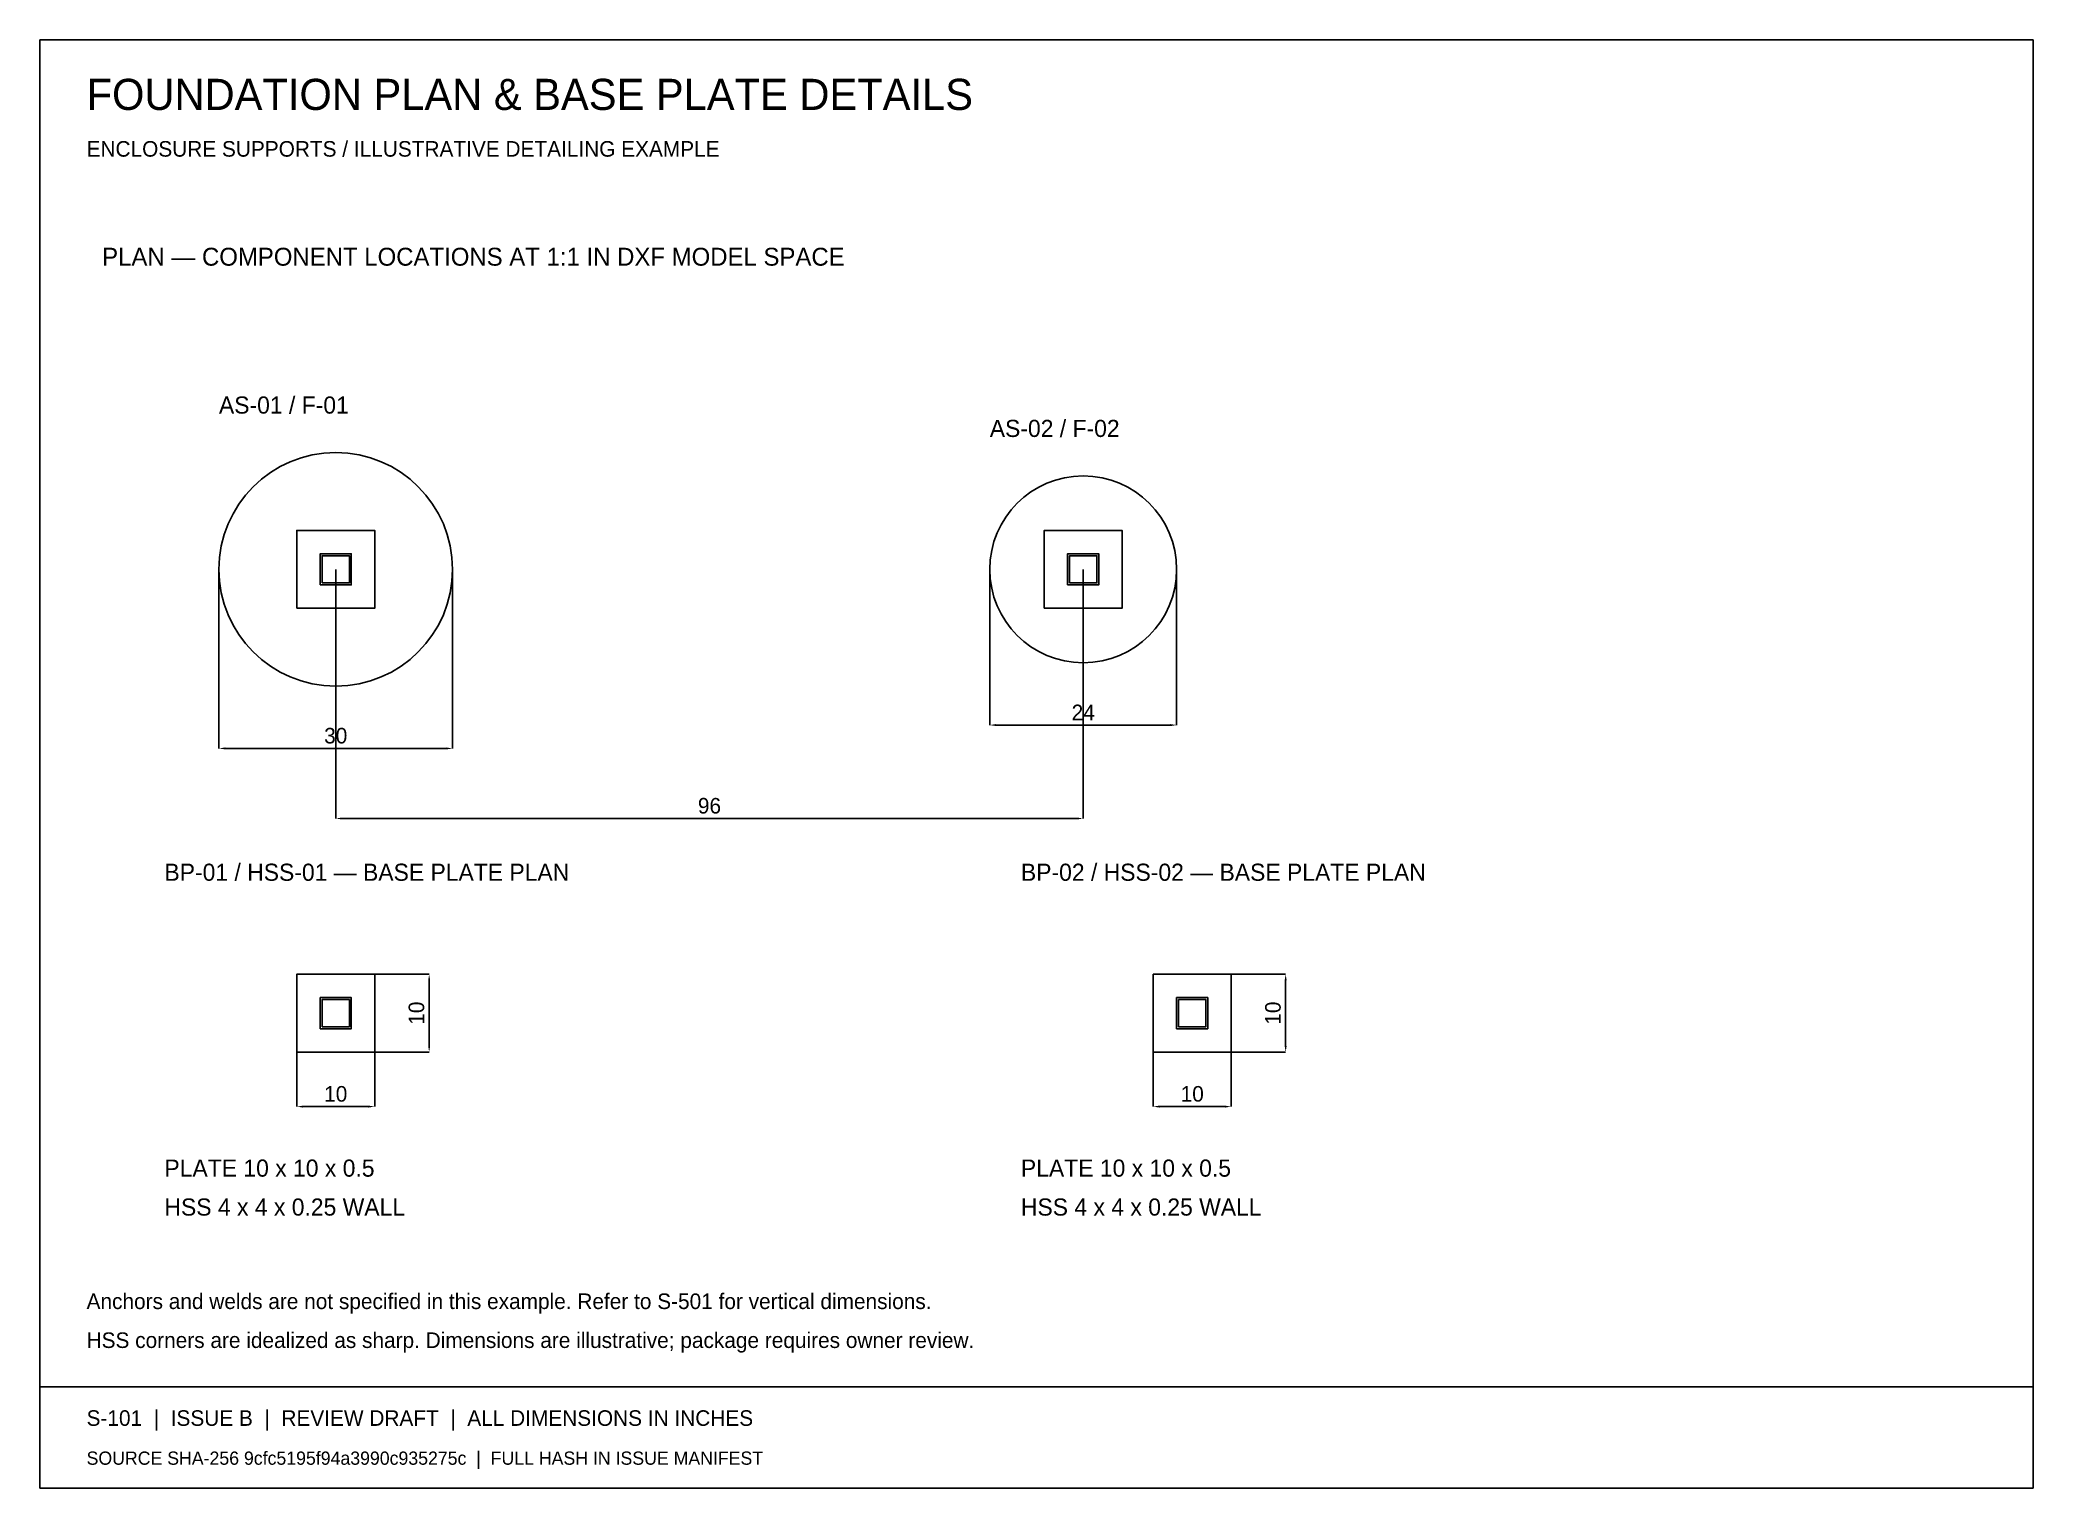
# Model space of a CAD drawing. Header units: inches. Extents: x 2 to 258, y 2 to 188.
import ezdxf

# ---------------------------------------------------------------- set-up
doc = ezdxf.new("R2010")
doc.units = ezdxf.units.IN
doc.header["$MEASUREMENT"] = 0
for name, color, linetype in [('S-BORDER', 7, 'Continuous'), ('S-CONC', 2, 'Continuous'), ('S-DIMS', 5, 'Continuous'), ('S-PLATE', 4, 'Continuous'), ('S-STEEL', 3, 'Continuous'), ('S-TEXT', 6, 'Continuous')]:
    doc.layers.add(name, color=color, linetype=linetype)
doc.dimstyles.new('ENCLOSURE', dxfattribs={"dimtxt": 2, "dimasz": 0.8, "dimexe": 1.25, "dimexo": 0.625, "dimtad": 1, "dimdec": 3, "dimcen": 2.5, "dimazin": 3, "dimtfac": 1, "dimtmove": 0, "dimatfit": 3})

# ---------------------------------------------------------------- blocks, each defined once
blk = doc.blocks.new('_CLOSEDFILLED')
at = {"color": 0, "linetype": 'BYBLOCK'}
blk.add_solid([(-1, 0.16), (0, 0), (-1, -0.16)], dxfattribs=at)
blk = doc.blocks.new('*D1')
for p, q in [((25, 120), (25, 97)), ((55, 120), (55, 97)), ((25.8, 97), (54.2, 97))]:
    blk.add_line(p, q)
at = {"layer": 'Defpoints'}
for p in [(25, 120), (55, 120), (25, 97)]:
    blk.add_point(p, dxfattribs=at)
at = {"layer": 'S-DIMS', "xscale": 0.8, "yscale": 0.8, "rotation": 180}
blk.add_blockref('_CLOSEDFILLED', (25, 97), dxfattribs=at)
at = {"layer": 'S-DIMS', "xscale": 0.8, "yscale": 0.8}
blk.add_blockref('_CLOSEDFILLED', (55, 97), dxfattribs=at)
at = {"layer": 'S-DIMS', "insert": (40, 98.625), "char_height": 2, "attachment_point": 5}
blk.add_mtext('30', dxfattribs=at)
blk = doc.blocks.new('*D2')
for p, q in [((35, 63), (35, 51)), ((45, 63), (45, 51)), ((35.8, 51), (44.2, 51))]:
    blk.add_line(p, q)
at = {"layer": 'Defpoints'}
for p in [(35, 63), (45, 63), (35, 51)]:
    blk.add_point(p, dxfattribs=at)
at = {"layer": 'S-DIMS', "xscale": 0.8, "yscale": 0.8, "rotation": 180}
blk.add_blockref('_CLOSEDFILLED', (35, 51), dxfattribs=at)
at = {"layer": 'S-DIMS', "xscale": 0.8, "yscale": 0.8}
blk.add_blockref('_CLOSEDFILLED', (45, 51), dxfattribs=at)
at = {"layer": 'S-DIMS', "insert": (40, 52.625), "char_height": 2, "attachment_point": 5}
blk.add_mtext('10', dxfattribs=at)
blk = doc.blocks.new('*D3')
for p, q in [((40, 68), (52, 68)), ((52, 58.8), (52, 67.2)), ((40, 58), (52, 58))]:
    blk.add_line(p, q)
at = {"layer": 'Defpoints'}
for p in [(40, 68), (40, 58), (52, 58)]:
    blk.add_point(p, dxfattribs=at)
at = {"layer": 'S-DIMS', "xscale": 0.8, "yscale": 0.8}
for p, rotation in [((52, 68), 90), ((52, 58), 270)]:
    blk.add_blockref('_CLOSEDFILLED', p, dxfattribs=dict(at, rotation=rotation))
at = {"layer": 'S-DIMS', "insert": (50.375, 63), "char_height": 2, "attachment_point": 5, "rotation": 90}
blk.add_mtext('10', dxfattribs=at)
blk = doc.blocks.new('*D4')
for p, q in [((124, 120), (124, 100)), ((148, 120), (148, 100)), ((124.8, 100), (147.2, 100))]:
    blk.add_line(p, q)
at = {"layer": 'Defpoints'}
for p in [(124, 120), (148, 120), (124, 100)]:
    blk.add_point(p, dxfattribs=at)
at = {"layer": 'S-DIMS', "xscale": 0.8, "yscale": 0.8, "rotation": 180}
blk.add_blockref('_CLOSEDFILLED', (124, 100), dxfattribs=at)
at = {"layer": 'S-DIMS', "xscale": 0.8, "yscale": 0.8}
blk.add_blockref('_CLOSEDFILLED', (148, 100), dxfattribs=at)
at = {"layer": 'S-DIMS', "insert": (136, 101.625), "char_height": 2, "attachment_point": 5}
blk.add_mtext('24', dxfattribs=at)
blk = doc.blocks.new('*D5')
for p, q in [((145, 63), (145, 51)), ((155, 63), (155, 51)), ((145.8, 51), (154.2, 51))]:
    blk.add_line(p, q)
at = {"layer": 'Defpoints'}
for p in [(145, 63), (155, 63), (145, 51)]:
    blk.add_point(p, dxfattribs=at)
at = {"layer": 'S-DIMS', "xscale": 0.8, "yscale": 0.8, "rotation": 180}
blk.add_blockref('_CLOSEDFILLED', (145, 51), dxfattribs=at)
at = {"layer": 'S-DIMS', "xscale": 0.8, "yscale": 0.8}
blk.add_blockref('_CLOSEDFILLED', (155, 51), dxfattribs=at)
at = {"layer": 'S-DIMS', "insert": (150, 52.625), "char_height": 2, "attachment_point": 5}
blk.add_mtext('10', dxfattribs=at)
blk = doc.blocks.new('*D6')
for p, q in [((150, 68), (162, 68)), ((162, 58.8), (162, 67.2)), ((150, 58), (162, 58))]:
    blk.add_line(p, q)
at = {"layer": 'Defpoints'}
for p in [(150, 68), (150, 58), (162, 58)]:
    blk.add_point(p, dxfattribs=at)
at = {"layer": 'S-DIMS', "xscale": 0.8, "yscale": 0.8}
for p, rotation in [((162, 68), 90), ((162, 58), 270)]:
    blk.add_blockref('_CLOSEDFILLED', p, dxfattribs=dict(at, rotation=rotation))
at = {"layer": 'S-DIMS', "insert": (160.375, 63), "char_height": 2, "attachment_point": 5, "rotation": 90}
blk.add_mtext('10', dxfattribs=at)
blk = doc.blocks.new('*D7')
for p, q in [((40, 120), (40, 88)), ((136, 120), (136, 88)), ((40.8, 88), (135.2, 88))]:
    blk.add_line(p, q)
at = {"layer": 'Defpoints'}
for p in [(40, 120), (136, 120), (40, 88)]:
    blk.add_point(p, dxfattribs=at)
at = {"layer": 'S-DIMS', "xscale": 0.8, "yscale": 0.8, "rotation": 180}
blk.add_blockref('_CLOSEDFILLED', (40, 88), dxfattribs=at)
at = {"layer": 'S-DIMS', "xscale": 0.8, "yscale": 0.8}
blk.add_blockref('_CLOSEDFILLED', (136, 88), dxfattribs=at)
at = {"layer": 'S-DIMS', "insert": (88, 89.625), "char_height": 2, "attachment_point": 5}
blk.add_mtext('96', dxfattribs=at)

msp = doc.modelspace()

# ---------------------------------------------------------------- linework, layer by layer
at = {"layer": 'S-BORDER'}
msp.add_line((2, 15), (258, 15), dxfattribs=at)
msp.add_lwpolyline([(2, 2), (258, 2), (258, 188), (2, 188)], close=True, dxfattribs=at)
at = {"layer": 'S-CONC'}
for centre, radius in [((40, 120), 15), ((136, 120), 12)]:
    msp.add_circle(centre, radius, dxfattribs=at)
at = {"layer": 'S-PLATE'}
for points in [[(35, 115), (45, 115), (45, 125), (35, 125)], [(131, 115), (141, 115), (141, 125), (131, 125)], [(35, 58), (45, 58), (45, 68), (35, 68)], [(145, 58), (155, 58), (155, 68), (145, 68)]]:
    msp.add_lwpolyline(points, close=True, dxfattribs=at)
at = {"layer": 'S-STEEL'}
for points in [[(38, 118), (42, 118), (42, 122), (38, 122)], [(38.25, 118.25), (41.75, 118.25), (41.75, 121.75), (38.25, 121.75)], [(134, 118), (138, 118), (138, 122), (134, 122)], [(134.25, 118.25), (137.75, 118.25), (137.75, 121.75), (134.25, 121.75)], [(38, 61), (42, 61), (42, 65), (38, 65)], [(38.25, 61.25), (41.75, 61.25), (41.75, 64.75), (38.25, 64.75)], [(148, 61), (152, 61), (152, 65), (148, 65)], [(148.25, 61.25), (151.75, 61.25), (151.75, 64.75), (148.25, 64.75)]]:
    msp.add_lwpolyline(points, close=True, dxfattribs=at)

# ---------------------------------------------------------------- texts
at = {"layer": 'S-TEXT'}
for s, height, p in [('FOUNDATION PLAN & BASE PLATE DETAILS', 4, (8, 179)), ('ENCLOSURE SUPPORTS / ILLUSTRATIVE DETAILING EXAMPLE', 2, (8, 173)), ('PLAN — COMPONENT LOCATIONS AT 1:1 IN DXF MODEL SPACE', 2.3, (10, 159)), ('AS-01 / F-01', 2.2, (25, 140)), ('AS-02 / F-02', 2.2, (124, 137)), ('BP-01 / HSS-01 — BASE PLATE PLAN', 2.2, (18, 80)), ('BP-02 / HSS-02 — BASE PLATE PLAN', 2.2, (128, 80)), ('PLATE 10 x 10 x 0.5', 2.2, (18, 42)), ('PLATE 10 x 10 x 0.5', 2.2, (128, 42)), ('HSS 4 x 4 x 0.25 WALL', 2.2, (18, 37)), ('HSS 4 x 4 x 0.25 WALL', 2.2, (128, 37)), ('Anchors and welds are not specified in this example. Refer to S-501 for vertical dimensions.', 2, (8, 25)), ('HSS corners are idealized as sharp. Dimensions are illustrative; package requires owner review.', 2, (8, 20)), ('S-101  |  ISSUE B  |  REVIEW DRAFT  |  ALL DIMENSIONS IN INCHES', 2, (8, 10)), ('SOURCE SHA-256 9cfc5195f94a3990c935275c  |  FULL HASH IN ISSUE MANIFEST', 1.7, (8, 5))]:
    msp.add_text(s, height=height, dxfattribs=at).set_placement(p)

# ---------------------------------------------------------------- dimensions: what is measured, and where the dimension line sits
at = {"layer": 'S-DIMS'}
for base, p1, p2, picture, middle in [((25, 97), (25, 120), (55, 120), '*D1', (40, 98.625)), ((40, 88), (40, 120), (136, 120), '*D7', (88, 89.625)), ((124, 100), (124, 120), (148, 120), '*D4', (136, 101.625)), ((35, 51), (35, 63), (45, 63), '*D2', (40, 52.625)), ((145, 51), (145, 63), (155, 63), '*D5', (150, 52.625))]:
    dim = msp.add_linear_dim(base=base, p1=p1, p2=p2, dimstyle='ENCLOSURE', dxfattribs=at)
    dim.commit()
    dim.dimension.update_dxf_attribs({"geometry": picture, "text_midpoint": middle})
for base, p1, p2, picture, middle in [((52, 58), (40, 58), (40, 68), '*D3', (50.375, 63)), ((162, 58), (150, 58), (150, 68), '*D6', (160.375, 63))]:
    dim = msp.add_linear_dim(base=base, p1=p1, p2=p2, angle=90, dimstyle='ENCLOSURE', dxfattribs=at)
    dim.commit()
    dim.dimension.update_dxf_attribs({"geometry": picture, "text_midpoint": middle})

doc.saveas('drawing.dxf')
